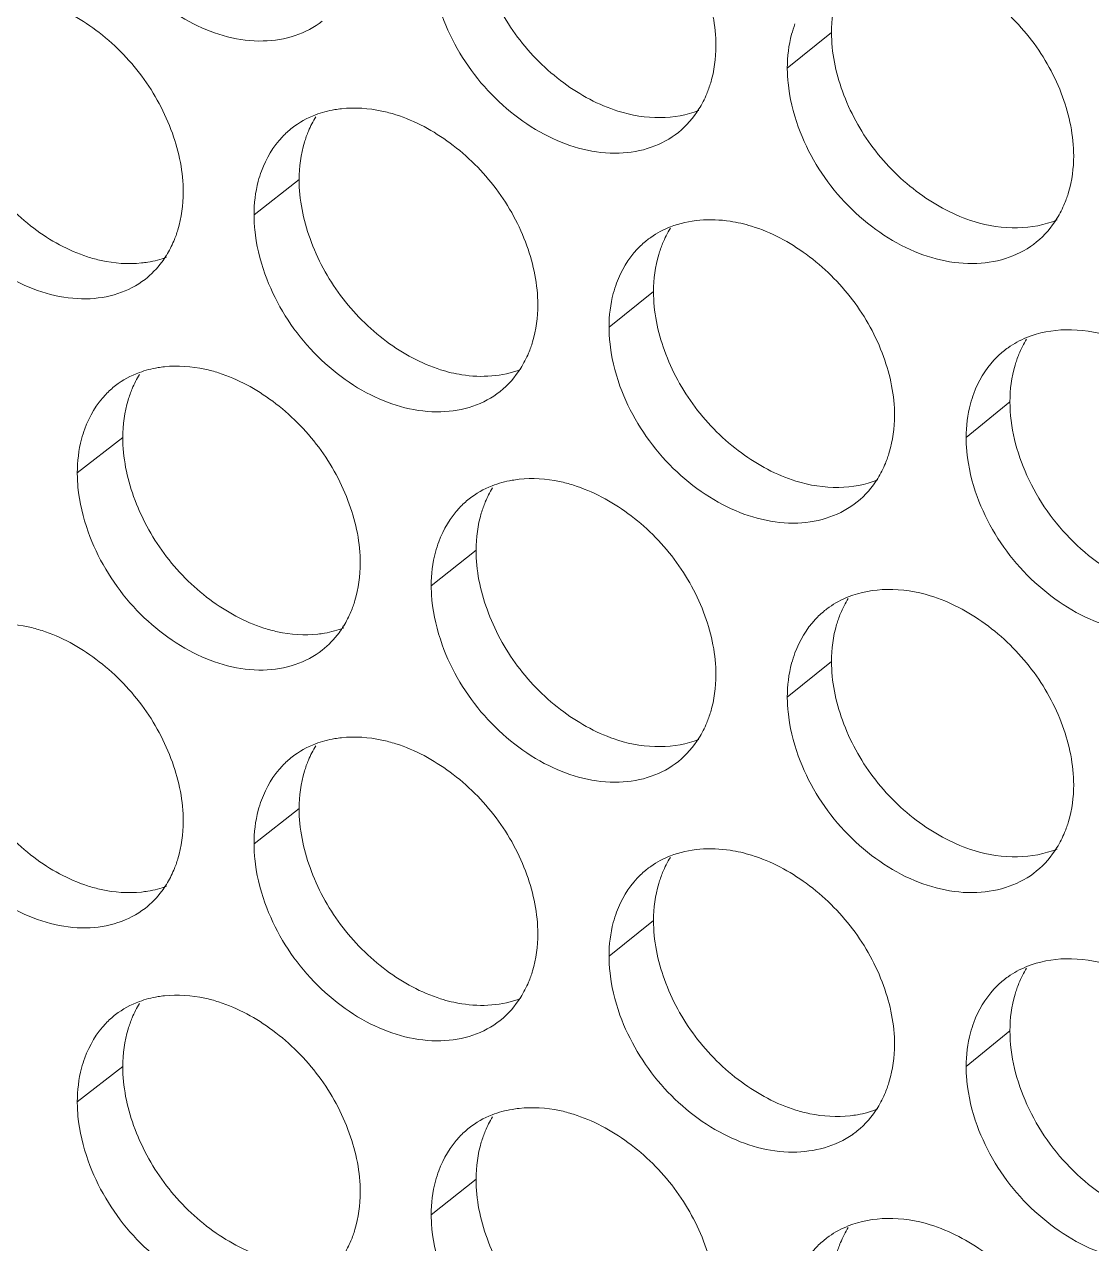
# Model space of a CAD drawing. Header units: millimetres. Extents: x 1177 to 4147, y 93 to 2194.
# Drawn here: x 2674.07 to 2687.43, y 845.47 to 860.73 of the extents above; entities that cross this region are included whole.
import ezdxf

# ---------------------------------------------------------------- set-up
doc = ezdxf.new("R2010")
doc.units = ezdxf.units.MM
doc.header["$LTSCALE"] = 0.1
doc.layers.get('0').update_dxf_attribs({"lineweight": 13})
doc.layers.add('标注', color=251, linetype='Continuous', lineweight=9)

# ---------------------------------------------------------------- blocks, each defined once
blk = doc.blocks.new('02')
at = {"layer": '标注'}
for p, q in [((4603.666, 820.741), (4602.876, 820.103)), ((4594.147, 818.108), (4593.34, 817.476)), ((4600.483, 816.106), (4599.688, 815.47)), ((4606.857, 814.134), (4606.074, 813.494)), ((4590.993, 813.495), (4590.18, 812.865)), ((4590.993, 813.495), (4590.18, 812.865)), ((4597.311, 811.478), (4596.509, 810.844)), ((4597.311, 811.478), (4596.509, 810.844)), ((4603.666, 809.491), (4602.876, 808.853)), ((4603.666, 809.491), (4602.876, 808.853)), ((4594.147, 806.858), (4593.34, 806.226)), ((4600.483, 804.856), (4599.688, 804.22)), ((4606.857, 802.884), (4606.074, 802.244)), ((4590.993, 802.245), (4590.18, 801.615)), ((4597.311, 800.228), (4596.509, 799.594))]:
    blk.add_line(p, q, dxfattribs=at)
for centre, radius, start, end in [((4596.041, 818.253), 1.872, 148.5566, 157.3156), ((4606.084, 818.401), 1.893, 328.5006, 337.6837), ((4601.328, 815.81), 1.548, 125.2788, 128.7064), ((4590.188, 817.733), 1.864, 328.2673, 337.1333), ((4607.73, 813.821), 1.568, 125.3028, 129.2952), ((4608.769, 814.267), 1.893, 148.546, 157.7608), ((4592.88, 813.645), 1.864, 148.3086, 157.2163), ((4592.88, 813.645), 1.864, 148.3086, 157.2163), ((4602.887, 813.752), 1.886, 328.3391, 337.568), ((4599.211, 811.62), 1.879, 148.8077, 157.4184), ((4599.211, 811.62), 1.879, 148.8077, 157.4184), ((4593.347, 811.103), 1.872, 328.517, 337.2337), ((4593.347, 811.103), 1.872, 328.517, 337.2337), ((4604.524, 809.187), 1.558, 125.2904, 128.9998), ((4604.524, 809.187), 1.558, 125.2904, 128.9998), ((4596.041, 807.003), 1.872, 148.5566, 157.3156), ((4606.084, 807.151), 1.893, 328.5006, 337.6837), ((4606.084, 807.151), 1.893, 328.5006, 337.6837), ((4590.188, 806.483), 1.864, 328.2673, 337.1333), ((4601.328, 804.56), 1.548, 125.2788, 128.7064), ((4608.769, 803.017), 1.893, 148.546, 157.7608), ((4607.73, 802.571), 1.568, 125.3028, 129.2952), ((4592.88, 802.395), 1.864, 148.3086, 157.2163), ((4602.887, 802.502), 1.886, 328.3391, 337.568), ((4599.211, 800.37), 1.879, 148.8077, 157.4184), ((4603.144, 802.304), 1.559, 305.2916, 309.0538), ((4604.524, 797.937), 1.558, 125.2904, 128.9998), ((4593.347, 799.853), 1.872, 328.517, 337.2337)]:
    blk.add_arc(centre, radius, start, end, dxfattribs=at)
for points, knots in [([(4601.6, 820.499), (4601.6, 820.857), (4601.445, 821.601), (4600.896, 822.606), (4600.077, 823.416), (4599.4, 823.783), (4599.051, 823.892)], [0, 0, 0, 0, 0.239123, 0.496252, 0.755655, 1, 1, 1, 1]), ([(4590.375, 823.059), (4590.539, 822.597), (4590.926, 821.942), (4591.638, 821.268), (4592.403, 820.764), (4593.271, 820.522), (4594.075, 820.651), (4594.417, 820.829), (4594.561, 820.942)], [0, 0, 0, 0, 0.275578, 0.414386, 0.548399, 0.788745, 0.897079, 1, 1, 1, 1]), ([(4597.311, 822.728), (4597.311, 822.371), (4597.464, 821.627), (4598.01, 820.621), (4598.825, 819.808), (4599.5, 819.441), (4599.848, 819.332)], [0, 0, 0, 0, 0.239424, 0.496717, 0.755963, 1, 1, 1, 1]), ([(4607.997, 818.532), (4607.997, 818.89), (4607.841, 819.633), (4607.288, 820.636), (4606.463, 821.443), (4605.784, 821.806), (4605.433, 821.914)], [0, 0, 0, 0, 0.238849, 0.495686, 0.755117, 1, 1, 1, 1]), ([(4603.828, 821.595), (4603.801, 821.531), (4603.704, 821.256), (4603.666, 820.962), (4603.666, 820.741)], [0, 0, 0, 0, 0.240852, 1, 1, 1, 1]), ([(4592.075, 817.881), (4592.075, 818.239), (4591.921, 818.983), (4591.378, 819.991), (4590.566, 820.807), (4589.896, 821.18), (4589.549, 821.292)], [0, 0, 0, 0, 0.239541, 0.497113, 0.75647, 1, 1, 1, 1]), ([(4596.705, 821.039), (4596.871, 820.576), (4597.263, 819.921), (4597.982, 819.249), (4598.756, 818.748), (4599.633, 818.514), (4600.442, 818.652), (4600.784, 818.836), (4600.928, 818.952)], [0, 0, 0, 0, 0.27488, 0.413493, 0.547431, 0.788041, 0.896698, 1, 1, 1, 1]), ([(4603.013, 820.891), (4602.99, 820.83), (4602.909, 820.576), (4602.876, 820.306), (4602.876, 820.103)], [0, 0, 0, 0, 0.241473, 1, 1, 1, 1]), ([(4603.666, 820.741), (4603.666, 820.384), (4603.82, 819.64), (4604.369, 818.636), (4605.19, 817.827), (4605.868, 817.464), (4606.218, 817.357)], [0, 0, 0, 0, 0.23915, 0.496151, 0.755426, 1, 1, 1, 1]), ([(4601.435, 819.64), (4601.462, 819.705), (4601.56, 819.981), (4601.6, 820.277), (4601.6, 820.499)], [0, 0, 0, 0, 0.240755, 1, 1, 1, 1]), ([(4587.849, 820.14), (4587.849, 819.782), (4588.001, 819.037), (4588.541, 818.028), (4589.349, 817.21), (4590.018, 816.837), (4590.364, 816.726)], [0, 0, 0, 0, 0.239843, 0.497577, 0.756777, 1, 1, 1, 1]), ([(4602.876, 820.103), (4602.876, 820.017), (4602.895, 819.659), (4602.981, 819.305), (4603.073, 819.049)], [0, 0, 0, 0, 0.240509, 1, 1, 1, 1]), ([(4594.905, 819.375), (4594.864, 819.371), (4594.706, 819.349), (4594.55, 819.308), (4594.439, 819.266)], [0, 0, 0, 0, 0.255282, 1, 1, 1, 1]), ([(4595.875, 819.268), (4595.793, 819.294), (4595.477, 819.378), (4595.144, 819.401), (4594.905, 819.375)], [0, 0, 0, 0, 0.26212, 1, 1, 1, 1]), ([(4598.415, 815.869), (4598.415, 816.227), (4598.261, 816.971), (4597.714, 817.977), (4596.897, 818.789), (4596.223, 819.158), (4595.875, 819.268)], [0, 0, 0, 0, 0.239261, 0.496538, 0.755925, 1, 1, 1, 1]), ([(4599.848, 819.332), (4600.092, 819.255), (4600.583, 819.174), (4601.078, 819.259), (4601.296, 819.344)], [0, 0, 0, 0, 0.521681, 1, 1, 1, 1]), ([(4594.02, 819.031), (4593.959, 818.983), (4593.724, 818.768), (4593.557, 818.486), (4593.475, 818.261)], [0, 0, 0, 0, 0.245125, 1, 1, 1, 1]), ([(4603.073, 819.049), (4603.241, 818.585), (4603.638, 817.929), (4604.364, 817.259), (4605.147, 816.763), (4606.032, 816.537), (4606.846, 816.685), (4607.19, 816.873), (4607.334, 816.992)], [0, 0, 0, 0, 0.274191, 0.412612, 0.546477, 0.787348, 0.896324, 1, 1, 1, 1]), ([(4594.314, 818.975), (4594.286, 818.91), (4594.187, 818.631), (4594.147, 818.333), (4594.147, 818.108)], [0, 0, 0, 0, 0.240343, 1, 1, 1, 1]), ([(4587.224, 818.455), (4587.388, 817.993), (4587.772, 817.339), (4588.48, 816.663), (4589.24, 816.158), (4590.104, 815.912), (4590.906, 816.036), (4591.247, 816.211), (4591.391, 816.323)], [0, 0, 0, 0, 0.27593, 0.414836, 0.548888, 0.789102, 0.897272, 1, 1, 1, 1]), ([(4607.835, 817.682), (4607.862, 817.747), (4607.958, 818.02), (4607.997, 818.313), (4607.997, 818.532)], [0, 0, 0, 0, 0.241091, 1, 1, 1, 1]), ([(4593.475, 818.261), (4593.452, 818.201), (4593.372, 817.947), (4593.34, 817.678), (4593.34, 817.476)], [0, 0, 0, 0, 0.241152, 1, 1, 1, 1]), ([(4594.147, 818.108), (4594.147, 817.75), (4594.3, 817.006), (4594.844, 815.999), (4595.657, 815.185), (4596.33, 814.816), (4596.677, 814.706)], [0, 0, 0, 0, 0.239562, 0.497002, 0.756233, 1, 1, 1, 1]), ([(4591.906, 817.009), (4591.934, 817.075), (4592.034, 817.355), (4592.075, 817.655), (4592.075, 817.881)], [0, 0, 0, 0, 0.240243, 1, 1, 1, 1]), ([(4593.34, 817.476), (4593.34, 817.39), (4593.358, 817.031), (4593.443, 816.677), (4593.535, 816.42)], [0, 0, 0, 0, 0.240369, 1, 1, 1, 1]), ([(4602.238, 817.274), (4602.112, 817.313), (4601.637, 817.425), (4601.12, 817.391), (4600.786, 817.262)], [0, 0, 0, 0, 0.268741, 1, 1, 1, 1]), ([(4606.218, 817.357), (4606.468, 817.28), (4606.972, 817.201), (4607.478, 817.295), (4607.7, 817.385)], [0, 0, 0, 0, 0.521668, 1, 1, 1, 1]), ([(4604.794, 813.887), (4604.794, 814.245), (4604.638, 814.988), (4604.087, 815.992), (4603.265, 816.801), (4602.587, 817.166), (4602.238, 817.274)], [0, 0, 0, 0, 0.238985, 0.495968, 0.755385, 1, 1, 1, 1]), ([(4600.36, 817.018), (4600.3, 816.97), (4600.07, 816.757), (4599.906, 816.478), (4599.824, 816.257)], [0, 0, 0, 0, 0.245411, 1, 1, 1, 1]), ([(4600.647, 816.965), (4600.62, 816.9), (4600.523, 816.624), (4600.483, 816.328), (4600.483, 816.106)], [0, 0, 0, 0, 0.240684, 1, 1, 1, 1]), ([(4590.364, 816.726), (4590.444, 816.7), (4590.757, 816.615), (4591.088, 816.591), (4591.326, 816.616)], [0, 0, 0, 0, 0.262169, 1, 1, 1, 1]), ([(4591.326, 816.616), (4591.365, 816.62), (4591.518, 816.64), (4591.669, 816.679), (4591.777, 816.719)], [0, 0, 0, 0, 0.255066, 1, 1, 1, 1]), ([(4591.391, 816.323), (4591.504, 816.411), (4591.64, 816.552), (4591.748, 816.711), (4591.774, 816.753)], [0, 0, 0, 0, 0.746016, 1, 1, 1, 1]), ([(4593.535, 816.42), (4593.701, 815.958), (4594.09, 815.303), (4594.805, 814.629), (4595.574, 814.128), (4596.447, 813.889), (4597.254, 814.023), (4597.596, 814.203), (4597.74, 814.318)], [0, 0, 0, 0, 0.275228, 0.413938, 0.547913, 0.788391, 0.896887, 1, 1, 1, 1]), ([(4599.824, 816.257), (4599.801, 816.196), (4599.721, 815.942), (4599.688, 815.673), (4599.688, 815.47)], [0, 0, 0, 0, 0.241366, 1, 1, 1, 1]), ([(4600.483, 816.106), (4600.483, 815.748), (4600.637, 815.005), (4601.185, 814), (4602.003, 813.189), (4602.68, 812.824), (4603.028, 812.715)], [0, 0, 0, 0, 0.239286, 0.496433, 0.755694, 1, 1, 1, 1]), ([(4598.249, 815.005), (4598.277, 815.071), (4598.376, 815.348), (4598.415, 815.646), (4598.415, 815.869)], [0, 0, 0, 0, 0.240585, 1, 1, 1, 1]), ([(4599.688, 815.47), (4599.688, 815.384), (4599.706, 815.025), (4599.792, 814.672), (4599.884, 814.415)], [0, 0, 0, 0, 0.240462, 1, 1, 1, 1]), ([(4608.638, 815.31), (4608.387, 815.386), (4607.882, 815.465), (4607.376, 815.372), (4607.153, 815.281)], [0, 0, 0, 0, 0.521913, 1, 1, 1, 1]), ([(4606.737, 815.035), (4606.678, 814.987), (4606.453, 814.775), (4606.292, 814.5), (4606.211, 814.282)], [0, 0, 0, 0, 0.245684, 1, 1, 1, 1]), ([(4607.018, 814.983), (4606.991, 814.919), (4606.896, 814.646), (4606.857, 814.353), (4606.857, 814.134)], [0, 0, 0, 0, 0.24102, 1, 1, 1, 1]), ([(4591.74, 814.76), (4591.701, 814.756), (4591.549, 814.736), (4591.398, 814.697), (4591.291, 814.658)], [0, 0, 0, 0, 0.255136, 1, 1, 1, 1]), ([(4591.74, 814.76), (4591.701, 814.756), (4591.549, 814.736), (4591.398, 814.697), (4591.291, 814.658)], [0, 0, 0, 0, 0.255136, 1, 1, 1, 1]), ([(4592.707, 814.651), (4592.626, 814.677), (4592.311, 814.762), (4591.979, 814.786), (4591.74, 814.76)], [0, 0, 0, 0, 0.262243, 1, 1, 1, 1]), ([(4592.707, 814.651), (4592.626, 814.677), (4592.311, 814.762), (4591.979, 814.786), (4591.74, 814.76)], [0, 0, 0, 0, 0.262243, 1, 1, 1, 1]), ([(4596.677, 814.706), (4596.801, 814.667), (4597.269, 814.554), (4597.779, 814.584), (4598.108, 814.709)], [0, 0, 0, 0, 0.268595, 1, 1, 1, 1]), ([(4595.24, 811.246), (4595.24, 811.604), (4595.086, 812.348), (4594.541, 813.355), (4593.727, 814.17), (4593.054, 814.54), (4592.707, 814.651)], [0, 0, 0, 0, 0.239401, 0.496825, 0.756197, 1, 1, 1, 1]), ([(4595.24, 811.246), (4595.24, 811.604), (4595.086, 812.348), (4594.541, 813.355), (4593.727, 814.17), (4593.054, 814.54), (4592.707, 814.651)], [0, 0, 0, 0, 0.239401, 0.496825, 0.756197, 1, 1, 1, 1]), ([(4590.864, 814.423), (4590.802, 814.375), (4590.565, 814.16), (4590.397, 813.875), (4590.314, 813.65)], [0, 0, 0, 0, 0.244977, 1, 1, 1, 1]), ([(4590.864, 814.423), (4590.802, 814.375), (4590.565, 814.16), (4590.397, 813.875), (4590.314, 813.65)], [0, 0, 0, 0, 0.244977, 1, 1, 1, 1]), ([(4591.161, 814.367), (4591.134, 814.301), (4591.033, 814.021), (4590.993, 813.721), (4590.993, 813.495)], [0, 0, 0, 0, 0.240171, 1, 1, 1, 1]), ([(4591.161, 814.367), (4591.134, 814.301), (4591.033, 814.021), (4590.993, 813.721), (4590.993, 813.495)], [0, 0, 0, 0, 0.240171, 1, 1, 1, 1]), ([(4599.884, 814.415), (4600.052, 813.952), (4600.446, 813.296), (4601.169, 812.625), (4601.947, 812.127), (4602.828, 811.897), (4603.639, 812.04), (4603.982, 812.226), (4604.127, 812.343)], [0, 0, 0, 0, 0.274535, 0.413051, 0.546952, 0.787693, 0.89651, 1, 1, 1, 1]), ([(4606.211, 814.282), (4606.188, 814.222), (4606.107, 813.967), (4606.074, 813.697), (4606.074, 813.494)], [0, 0, 0, 0, 0.24158, 1, 1, 1, 1]), ([(4606.857, 814.134), (4606.857, 813.683), (4607.098, 812.747), (4607.789, 811.766), (4608.535, 811.16), (4609.314, 810.731), (4609.984, 810.611), (4610.396, 810.659)], [0, 0, 0, 0, 0.247494, 0.513042, 0.645309, 0.772218, 1, 1, 1, 1]), ([(4604.631, 813.032), (4604.657, 813.097), (4604.754, 813.372), (4604.794, 813.666), (4604.794, 813.887)], [0, 0, 0, 0, 0.240924, 1, 1, 1, 1]), ([(4590.314, 813.65), (4590.292, 813.589), (4590.212, 813.335), (4590.18, 813.067), (4590.18, 812.865)], [0, 0, 0, 0, 0.241046, 1, 1, 1, 1]), ([(4590.314, 813.65), (4590.292, 813.589), (4590.212, 813.335), (4590.18, 813.067), (4590.18, 812.865)], [0, 0, 0, 0, 0.241046, 1, 1, 1, 1]), ([(4590.993, 813.495), (4590.993, 813.137), (4591.146, 812.393), (4591.688, 811.385), (4592.498, 810.569), (4593.169, 810.198), (4593.516, 810.087)], [0, 0, 0, 0, 0.239702, 0.497289, 0.756504, 1, 1, 1, 1]), ([(4590.993, 813.495), (4590.993, 813.137), (4591.146, 812.393), (4591.688, 811.385), (4592.498, 810.569), (4593.169, 810.198), (4593.516, 810.087)], [0, 0, 0, 0, 0.239702, 0.497289, 0.756504, 1, 1, 1, 1]), ([(4606.074, 813.494), (4606.074, 813.408), (4606.092, 813.049), (4606.178, 812.696), (4606.271, 812.44)], [0, 0, 0, 0, 0.240557, 1, 1, 1, 1]), ([(4590.18, 812.865), (4590.18, 812.779), (4590.198, 812.42), (4590.283, 812.066), (4590.375, 811.809)], [0, 0, 0, 0, 0.240323, 1, 1, 1, 1]), ([(4590.18, 812.865), (4590.18, 812.779), (4590.198, 812.42), (4590.283, 812.066), (4590.375, 811.809)], [0, 0, 0, 0, 0.240323, 1, 1, 1, 1]), ([(4598.079, 812.747), (4598.037, 812.742), (4597.873, 812.719), (4597.711, 812.676), (4597.596, 812.631)], [0, 0, 0, 0, 0.255428, 1, 1, 1, 1]), ([(4598.079, 812.747), (4598.037, 812.742), (4597.873, 812.719), (4597.711, 812.676), (4597.596, 812.631)], [0, 0, 0, 0, 0.255428, 1, 1, 1, 1]), ([(4599.051, 812.642), (4598.97, 812.668), (4598.653, 812.751), (4598.319, 812.773), (4598.079, 812.747)], [0, 0, 0, 0, 0.261997, 1, 1, 1, 1]), ([(4599.051, 812.642), (4598.97, 812.668), (4598.653, 812.751), (4598.319, 812.773), (4598.079, 812.747)], [0, 0, 0, 0, 0.261997, 1, 1, 1, 1]), ([(4603.028, 812.715), (4603.275, 812.639), (4603.773, 812.559), (4604.273, 812.648), (4604.493, 812.736)], [0, 0, 0, 0, 0.521675, 1, 1, 1, 1]), ([(4601.6, 809.249), (4601.6, 809.607), (4601.445, 810.351), (4600.896, 811.356), (4600.077, 812.166), (4599.4, 812.533), (4599.051, 812.642)], [0, 0, 0, 0, 0.239123, 0.496252, 0.755655, 1, 1, 1, 1]), ([(4601.6, 809.249), (4601.6, 809.607), (4601.445, 810.351), (4600.896, 811.356), (4600.077, 812.166), (4599.4, 812.533), (4599.051, 812.642)], [0, 0, 0, 0, 0.239123, 0.496252, 0.755655, 1, 1, 1, 1]), ([(4597.185, 812.396), (4597.125, 812.348), (4596.893, 812.134), (4596.727, 811.853), (4596.644, 811.63)], [0, 0, 0, 0, 0.245269, 1, 1, 1, 1]), ([(4597.185, 812.396), (4597.125, 812.348), (4596.893, 812.134), (4596.727, 811.853), (4596.644, 811.63)], [0, 0, 0, 0, 0.245269, 1, 1, 1, 1]), ([(4597.476, 812.341), (4597.449, 812.276), (4597.35, 811.999), (4597.311, 811.702), (4597.311, 811.478)], [0, 0, 0, 0, 0.240514, 1, 1, 1, 1]), ([(4597.476, 812.341), (4597.449, 812.276), (4597.35, 811.999), (4597.311, 811.702), (4597.311, 811.478)], [0, 0, 0, 0, 0.240514, 1, 1, 1, 1]), ([(4606.271, 812.44), (4606.44, 811.975), (4606.839, 811.319), (4607.569, 810.651), (4608.356, 810.156), (4609.246, 809.934), (4610.062, 810.087), (4610.406, 810.279), (4610.551, 810.398)], [0, 0, 0, 0, 0.27385, 0.412176, 0.546005, 0.787007, 0.896139, 1, 1, 1, 1]), ([(4590.375, 811.809), (4590.539, 811.347), (4590.926, 810.692), (4591.638, 810.018), (4592.403, 809.514), (4593.271, 809.272), (4594.075, 809.401), (4594.417, 809.579), (4594.561, 809.692)], [0, 0, 0, 0, 0.275578, 0.414386, 0.548399, 0.788745, 0.897079, 1, 1, 1, 1]), ([(4590.375, 811.809), (4590.539, 811.347), (4590.926, 810.692), (4591.638, 810.018), (4592.403, 809.514), (4593.271, 809.272), (4594.075, 809.401), (4594.417, 809.579), (4594.561, 809.692)], [0, 0, 0, 0, 0.275578, 0.414386, 0.548399, 0.788745, 0.897079, 1, 1, 1, 1]), ([(4596.644, 811.63), (4596.622, 811.57), (4596.542, 811.316), (4596.509, 811.047), (4596.509, 810.844)], [0, 0, 0, 0, 0.241259, 1, 1, 1, 1]), ([(4596.644, 811.63), (4596.622, 811.57), (4596.542, 811.316), (4596.509, 811.047), (4596.509, 810.844)], [0, 0, 0, 0, 0.241259, 1, 1, 1, 1]), ([(4597.311, 811.478), (4597.311, 811.121), (4597.464, 810.377), (4598.01, 809.371), (4598.825, 808.558), (4599.5, 808.191), (4599.848, 808.082)], [0, 0, 0, 0, 0.239424, 0.496717, 0.755963, 1, 1, 1, 1]), ([(4597.311, 811.478), (4597.311, 811.121), (4597.464, 810.377), (4598.01, 809.371), (4598.825, 808.558), (4599.5, 808.191), (4599.848, 808.082)], [0, 0, 0, 0, 0.239424, 0.496717, 0.755963, 1, 1, 1, 1]), ([(4595.073, 810.378), (4595.1, 810.444), (4595.2, 810.723), (4595.24, 811.022), (4595.24, 811.246)], [0, 0, 0, 0, 0.240415, 1, 1, 1, 1]), ([(4595.073, 810.378), (4595.1, 810.444), (4595.2, 810.723), (4595.24, 811.022), (4595.24, 811.246)], [0, 0, 0, 0, 0.240415, 1, 1, 1, 1]), ([(4596.509, 810.844), (4596.509, 810.758), (4596.528, 810.399), (4596.613, 810.045), (4596.705, 809.789)], [0, 0, 0, 0, 0.240415, 1, 1, 1, 1]), ([(4596.509, 810.844), (4596.509, 810.758), (4596.528, 810.399), (4596.613, 810.045), (4596.705, 809.789)], [0, 0, 0, 0, 0.240415, 1, 1, 1, 1]), ([(4605.433, 810.664), (4605.186, 810.74), (4604.687, 810.819), (4604.186, 810.731), (4603.965, 810.643)], [0, 0, 0, 0, 0.521918, 1, 1, 1, 1]), ([(4605.433, 810.664), (4605.186, 810.74), (4604.687, 810.819), (4604.186, 810.731), (4603.965, 810.643)], [0, 0, 0, 0, 0.521918, 1, 1, 1, 1]), ([(4607.997, 807.282), (4607.997, 807.64), (4607.841, 808.383), (4607.288, 809.386), (4606.463, 810.193), (4605.784, 810.556), (4605.433, 810.664)], [0, 0, 0, 0, 0.238849, 0.495686, 0.755117, 1, 1, 1, 1]), ([(4607.997, 807.282), (4607.997, 807.64), (4607.841, 808.383), (4607.288, 809.386), (4606.463, 810.193), (4605.784, 810.556), (4605.433, 810.664)], [0, 0, 0, 0, 0.238849, 0.495686, 0.755117, 1, 1, 1, 1]), ([(4603.544, 810.398), (4603.484, 810.35), (4603.257, 810.137), (4603.094, 809.86), (4603.013, 809.641)], [0, 0, 0, 0, 0.245549, 1, 1, 1, 1]), ([(4603.544, 810.398), (4603.484, 810.35), (4603.257, 810.137), (4603.094, 809.86), (4603.013, 809.641)], [0, 0, 0, 0, 0.245549, 1, 1, 1, 1]), ([(4603.828, 810.345), (4603.801, 810.281), (4603.704, 810.006), (4603.666, 809.712), (4603.666, 809.491)], [0, 0, 0, 0, 0.240852, 1, 1, 1, 1]), ([(4603.828, 810.345), (4603.801, 810.281), (4603.704, 810.006), (4603.666, 809.712), (4603.666, 809.491)], [0, 0, 0, 0, 0.240852, 1, 1, 1, 1]), ([(4589.549, 810.042), (4589.468, 810.068), (4589.155, 810.153), (4588.824, 810.178), (4588.585, 810.153)], [0, 0, 0, 0, 0.262368, 1, 1, 1, 1]), ([(4593.516, 810.087), (4593.597, 810.061), (4593.911, 809.977), (4594.242, 809.954), (4594.481, 809.979)], [0, 0, 0, 0, 0.262046, 1, 1, 1, 1]), ([(4593.516, 810.087), (4593.597, 810.061), (4593.911, 809.977), (4594.242, 809.954), (4594.481, 809.979)], [0, 0, 0, 0, 0.262046, 1, 1, 1, 1]), ([(4594.481, 809.979), (4594.521, 809.983), (4594.68, 810.005), (4594.837, 810.047), (4594.948, 810.089)], [0, 0, 0, 0, 0.25521, 1, 1, 1, 1]), ([(4594.481, 809.979), (4594.521, 809.983), (4594.68, 810.005), (4594.837, 810.047), (4594.948, 810.089)], [0, 0, 0, 0, 0.25521, 1, 1, 1, 1]), ([(4594.561, 809.692), (4594.674, 809.781), (4594.81, 809.923), (4594.917, 810.083), (4594.943, 810.125)], [0, 0, 0, 0, 0.746051, 1, 1, 1, 1]), ([(4594.561, 809.692), (4594.674, 809.781), (4594.81, 809.923), (4594.917, 810.083), (4594.943, 810.125)], [0, 0, 0, 0, 0.746051, 1, 1, 1, 1]), ([(4592.075, 806.631), (4592.075, 806.989), (4591.921, 807.733), (4591.378, 808.741), (4590.566, 809.557), (4589.896, 809.93), (4589.549, 810.042)], [0, 0, 0, 0, 0.239541, 0.497113, 0.75647, 1, 1, 1, 1]), ([(4596.705, 809.789), (4596.871, 809.326), (4597.263, 808.671), (4597.982, 807.999), (4598.756, 807.498), (4599.633, 807.264), (4600.442, 807.402), (4600.784, 807.586), (4600.928, 807.702)], [0, 0, 0, 0, 0.27488, 0.413493, 0.547431, 0.788041, 0.896698, 1, 1, 1, 1]), ([(4596.705, 809.789), (4596.871, 809.326), (4597.263, 808.671), (4597.982, 807.999), (4598.756, 807.498), (4599.633, 807.264), (4600.442, 807.402), (4600.784, 807.586), (4600.928, 807.702)], [0, 0, 0, 0, 0.27488, 0.413493, 0.547431, 0.788041, 0.896698, 1, 1, 1, 1]), ([(4603.013, 809.641), (4602.99, 809.58), (4602.909, 809.326), (4602.876, 809.056), (4602.876, 808.853)], [0, 0, 0, 0, 0.241473, 1, 1, 1, 1]), ([(4603.013, 809.641), (4602.99, 809.58), (4602.909, 809.326), (4602.876, 809.056), (4602.876, 808.853)], [0, 0, 0, 0, 0.241473, 1, 1, 1, 1]), ([(4603.666, 809.491), (4603.666, 809.134), (4603.82, 808.39), (4604.369, 807.386), (4605.19, 806.577), (4605.868, 806.214), (4606.218, 806.107)], [0, 0, 0, 0, 0.23915, 0.496151, 0.755426, 1, 1, 1, 1]), ([(4603.666, 809.491), (4603.666, 809.134), (4603.82, 808.39), (4604.369, 807.386), (4605.19, 806.577), (4605.868, 806.214), (4606.218, 806.107)], [0, 0, 0, 0, 0.23915, 0.496151, 0.755426, 1, 1, 1, 1]), ([(4601.435, 808.39), (4601.462, 808.455), (4601.56, 808.731), (4601.6, 809.027), (4601.6, 809.249)], [0, 0, 0, 0, 0.240755, 1, 1, 1, 1]), ([(4601.435, 808.39), (4601.462, 808.455), (4601.56, 808.731), (4601.6, 809.027), (4601.6, 809.249)], [0, 0, 0, 0, 0.240755, 1, 1, 1, 1]), ([(4587.849, 808.89), (4587.849, 808.532), (4588.001, 807.787), (4588.541, 806.778), (4589.349, 805.96), (4590.018, 805.587), (4590.364, 805.476)], [0, 0, 0, 0, 0.239843, 0.497577, 0.756777, 1, 1, 1, 1]), ([(4602.876, 808.853), (4602.876, 808.767), (4602.895, 808.409), (4602.981, 808.055), (4603.073, 807.799)], [0, 0, 0, 0, 0.240509, 1, 1, 1, 1]), ([(4602.876, 808.853), (4602.876, 808.767), (4602.895, 808.409), (4602.981, 808.055), (4603.073, 807.799)], [0, 0, 0, 0, 0.240509, 1, 1, 1, 1]), ([(4594.905, 808.125), (4594.864, 808.121), (4594.706, 808.099), (4594.55, 808.058), (4594.439, 808.016)], [0, 0, 0, 0, 0.255282, 1, 1, 1, 1]), ([(4595.875, 808.018), (4595.793, 808.044), (4595.477, 808.128), (4595.144, 808.151), (4594.905, 808.125)], [0, 0, 0, 0, 0.26212, 1, 1, 1, 1]), ([(4598.415, 804.619), (4598.415, 804.977), (4598.261, 805.721), (4597.714, 806.727), (4596.897, 807.539), (4596.223, 807.908), (4595.875, 808.018)], [0, 0, 0, 0, 0.239261, 0.496538, 0.755925, 1, 1, 1, 1]), ([(4599.848, 808.082), (4600.092, 808.005), (4600.583, 807.924), (4601.078, 808.009), (4601.296, 808.094)], [0, 0, 0, 0, 0.521681, 1, 1, 1, 1]), ([(4599.848, 808.082), (4600.092, 808.005), (4600.583, 807.924), (4601.078, 808.009), (4601.296, 808.094)], [0, 0, 0, 0, 0.521681, 1, 1, 1, 1]), ([(4594.02, 807.781), (4593.959, 807.733), (4593.724, 807.518), (4593.557, 807.236), (4593.475, 807.011)], [0, 0, 0, 0, 0.245125, 1, 1, 1, 1]), ([(4594.314, 807.725), (4594.286, 807.66), (4594.187, 807.381), (4594.147, 807.083), (4594.147, 806.858)], [0, 0, 0, 0, 0.240343, 1, 1, 1, 1]), ([(4603.073, 807.799), (4603.241, 807.335), (4603.638, 806.679), (4604.364, 806.009), (4605.147, 805.513), (4606.032, 805.287), (4606.846, 805.435), (4607.19, 805.623), (4607.334, 805.742)], [0, 0, 0, 0, 0.274191, 0.412612, 0.546477, 0.787348, 0.896324, 1, 1, 1, 1]), ([(4603.073, 807.799), (4603.241, 807.335), (4603.638, 806.679), (4604.364, 806.009), (4605.147, 805.513), (4606.032, 805.287), (4606.846, 805.435), (4607.19, 805.623), (4607.334, 805.742)], [0, 0, 0, 0, 0.274191, 0.412612, 0.546477, 0.787348, 0.896324, 1, 1, 1, 1]), ([(4607.835, 806.432), (4607.862, 806.497), (4607.958, 806.77), (4607.997, 807.063), (4607.997, 807.282)], [0, 0, 0, 0, 0.241091, 1, 1, 1, 1]), ([(4607.835, 806.432), (4607.862, 806.497), (4607.958, 806.77), (4607.997, 807.063), (4607.997, 807.282)], [0, 0, 0, 0, 0.241091, 1, 1, 1, 1]), ([(4587.224, 807.205), (4587.388, 806.743), (4587.772, 806.089), (4588.48, 805.413), (4589.24, 804.908), (4590.104, 804.662), (4590.906, 804.786), (4591.247, 804.961), (4591.391, 805.073)], [0, 0, 0, 0, 0.27593, 0.414836, 0.548888, 0.789102, 0.897272, 1, 1, 1, 1]), ([(4593.475, 807.011), (4593.452, 806.951), (4593.372, 806.697), (4593.34, 806.428), (4593.34, 806.226)], [0, 0, 0, 0, 0.241152, 1, 1, 1, 1]), ([(4594.147, 806.858), (4594.147, 806.5), (4594.3, 805.756), (4594.844, 804.749), (4595.657, 803.935), (4596.33, 803.566), (4596.677, 803.456)], [0, 0, 0, 0, 0.239562, 0.497002, 0.756233, 1, 1, 1, 1]), ([(4591.906, 805.759), (4591.934, 805.825), (4592.034, 806.105), (4592.075, 806.405), (4592.075, 806.631)], [0, 0, 0, 0, 0.240243, 1, 1, 1, 1]), ([(4593.34, 806.226), (4593.34, 806.14), (4593.358, 805.781), (4593.443, 805.427), (4593.535, 805.17)], [0, 0, 0, 0, 0.240369, 1, 1, 1, 1]), ([(4602.238, 806.024), (4602.112, 806.063), (4601.637, 806.175), (4601.12, 806.141), (4600.786, 806.012)], [0, 0, 0, 0, 0.268741, 1, 1, 1, 1]), ([(4604.794, 802.637), (4604.794, 802.995), (4604.638, 803.738), (4604.087, 804.742), (4603.265, 805.551), (4602.587, 805.916), (4602.238, 806.024)], [0, 0, 0, 0, 0.238985, 0.495968, 0.755385, 1, 1, 1, 1]), ([(4606.218, 806.107), (4606.468, 806.03), (4606.972, 805.951), (4607.478, 806.045), (4607.7, 806.135)], [0, 0, 0, 0, 0.521668, 1, 1, 1, 1]), ([(4606.218, 806.107), (4606.468, 806.03), (4606.972, 805.951), (4607.478, 806.045), (4607.7, 806.135)], [0, 0, 0, 0, 0.521668, 1, 1, 1, 1]), ([(4600.36, 805.768), (4600.3, 805.72), (4600.07, 805.507), (4599.906, 805.228), (4599.824, 805.007)], [0, 0, 0, 0, 0.245411, 1, 1, 1, 1]), ([(4600.647, 805.715), (4600.62, 805.65), (4600.523, 805.374), (4600.483, 805.078), (4600.483, 804.856)], [0, 0, 0, 0, 0.240684, 1, 1, 1, 1]), ([(4590.364, 805.476), (4590.444, 805.45), (4590.757, 805.365), (4591.088, 805.341), (4591.326, 805.366)], [0, 0, 0, 0, 0.262169, 1, 1, 1, 1]), ([(4591.326, 805.366), (4591.365, 805.37), (4591.518, 805.39), (4591.669, 805.429), (4591.777, 805.469)], [0, 0, 0, 0, 0.255066, 1, 1, 1, 1]), ([(4591.391, 805.073), (4591.504, 805.161), (4591.64, 805.302), (4591.748, 805.461), (4591.774, 805.503)], [0, 0, 0, 0, 0.746016, 1, 1, 1, 1]), ([(4593.535, 805.17), (4593.701, 804.708), (4594.09, 804.053), (4594.805, 803.379), (4595.574, 802.878), (4596.447, 802.639), (4597.254, 802.773), (4597.596, 802.953), (4597.74, 803.068)], [0, 0, 0, 0, 0.275228, 0.413938, 0.547913, 0.788391, 0.896887, 1, 1, 1, 1]), ([(4599.824, 805.007), (4599.801, 804.946), (4599.721, 804.692), (4599.688, 804.423), (4599.688, 804.22)], [0, 0, 0, 0, 0.241366, 1, 1, 1, 1]), ([(4600.483, 804.856), (4600.483, 804.498), (4600.637, 803.755), (4601.185, 802.75), (4602.003, 801.939), (4602.68, 801.574), (4603.028, 801.465)], [0, 0, 0, 0, 0.239286, 0.496433, 0.755694, 1, 1, 1, 1]), ([(4598.249, 803.755), (4598.277, 803.821), (4598.376, 804.098), (4598.415, 804.396), (4598.415, 804.619)], [0, 0, 0, 0, 0.240585, 1, 1, 1, 1]), ([(4599.688, 804.22), (4599.688, 804.134), (4599.706, 803.775), (4599.792, 803.422), (4599.884, 803.165)], [0, 0, 0, 0, 0.240462, 1, 1, 1, 1]), ([(4608.638, 804.06), (4608.387, 804.136), (4607.882, 804.215), (4607.376, 804.122), (4607.153, 804.031)], [0, 0, 0, 0, 0.521913, 1, 1, 1, 1]), ([(4606.737, 803.785), (4606.678, 803.737), (4606.453, 803.525), (4606.292, 803.25), (4606.211, 803.032)], [0, 0, 0, 0, 0.245684, 1, 1, 1, 1]), ([(4607.018, 803.733), (4606.991, 803.669), (4606.896, 803.396), (4606.857, 803.103), (4606.857, 802.884)], [0, 0, 0, 0, 0.24102, 1, 1, 1, 1]), ([(4591.74, 803.51), (4591.701, 803.506), (4591.549, 803.486), (4591.398, 803.447), (4591.291, 803.408)], [0, 0, 0, 0, 0.255136, 1, 1, 1, 1]), ([(4592.707, 803.401), (4592.626, 803.427), (4592.311, 803.512), (4591.979, 803.536), (4591.74, 803.51)], [0, 0, 0, 0, 0.262243, 1, 1, 1, 1]), ([(4595.24, 799.996), (4595.24, 800.354), (4595.086, 801.098), (4594.541, 802.105), (4593.727, 802.92), (4593.054, 803.29), (4592.707, 803.401)], [0, 0, 0, 0, 0.239401, 0.496825, 0.756197, 1, 1, 1, 1]), ([(4596.677, 803.456), (4596.801, 803.417), (4597.269, 803.304), (4597.779, 803.334), (4598.108, 803.459)], [0, 0, 0, 0, 0.268595, 1, 1, 1, 1]), ([(4590.864, 803.173), (4590.802, 803.125), (4590.565, 802.91), (4590.397, 802.625), (4590.314, 802.4)], [0, 0, 0, 0, 0.244977, 1, 1, 1, 1]), ([(4591.161, 803.117), (4591.134, 803.051), (4591.033, 802.771), (4590.993, 802.471), (4590.993, 802.245)], [0, 0, 0, 0, 0.240171, 1, 1, 1, 1]), ([(4599.884, 803.165), (4600.048, 802.712), (4600.553, 801.868), (4601.651, 800.98), (4602.912, 800.6), (4603.742, 800.817), (4604.045, 801.031)], [0, 0, 0, 0, 0.274275, 0.545968, 0.788678, 1, 1, 1, 1]), ([(4606.211, 803.032), (4606.188, 802.972), (4606.107, 802.717), (4606.074, 802.447), (4606.074, 802.244)], [0, 0, 0, 0, 0.24158, 1, 1, 1, 1]), ([(4606.857, 802.884), (4606.857, 802.433), (4607.098, 801.497), (4607.789, 800.516), (4608.535, 799.91), (4609.314, 799.481), (4609.984, 799.361), (4610.396, 799.409)], [0, 0, 0, 0, 0.247494, 0.513042, 0.645309, 0.772218, 1, 1, 1, 1]), ([(4604.631, 801.782), (4604.657, 801.847), (4604.754, 802.122), (4604.794, 802.416), (4604.794, 802.637)], [0, 0, 0, 0, 0.240924, 1, 1, 1, 1]), ([(4590.314, 802.4), (4590.292, 802.339), (4590.212, 802.085), (4590.18, 801.817), (4590.18, 801.615)], [0, 0, 0, 0, 0.241046, 1, 1, 1, 1]), ([(4590.993, 802.245), (4590.993, 801.887), (4591.146, 801.143), (4591.688, 800.135), (4592.498, 799.319), (4593.169, 798.948), (4593.516, 798.837)], [0, 0, 0, 0, 0.239702, 0.497289, 0.756504, 1, 1, 1, 1]), ([(4606.074, 802.244), (4606.074, 802.158), (4606.092, 801.799), (4606.178, 801.446), (4606.271, 801.19)], [0, 0, 0, 0, 0.240557, 1, 1, 1, 1]), ([(4590.18, 801.615), (4590.18, 801.529), (4590.198, 801.17), (4590.283, 800.816), (4590.375, 800.559)], [0, 0, 0, 0, 0.240323, 1, 1, 1, 1]), ([(4598.079, 801.497), (4598.037, 801.492), (4597.873, 801.469), (4597.711, 801.426), (4597.596, 801.381)], [0, 0, 0, 0, 0.255428, 1, 1, 1, 1]), ([(4599.051, 801.392), (4598.97, 801.418), (4598.653, 801.501), (4598.319, 801.523), (4598.079, 801.497)], [0, 0, 0, 0, 0.261997, 1, 1, 1, 1]), ([(4601.6, 797.999), (4601.6, 798.357), (4601.445, 799.101), (4600.896, 800.106), (4600.077, 800.916), (4599.4, 801.283), (4599.051, 801.392)], [0, 0, 0, 0, 0.239123, 0.496252, 0.755655, 1, 1, 1, 1]), ([(4603.028, 801.465), (4603.11, 801.44), (4603.427, 801.358), (4603.762, 801.337), (4604.002, 801.364)], [0, 0, 0, 0, 0.261683, 1, 1, 1, 1]), ([(4604.002, 801.364), (4604.045, 801.369), (4604.212, 801.393), (4604.377, 801.439), (4604.493, 801.486)], [0, 0, 0, 0, 0.255354, 1, 1, 1, 1]), ([(4597.185, 801.146), (4597.125, 801.098), (4596.893, 800.884), (4596.727, 800.603), (4596.644, 800.38)], [0, 0, 0, 0, 0.245269, 1, 1, 1, 1]), ([(4606.271, 801.19), (4606.44, 800.725), (4606.839, 800.069), (4607.569, 799.401), (4608.356, 798.906), (4609.246, 798.684), (4610.062, 798.837), (4610.406, 799.029), (4610.551, 799.148)], [0, 0, 0, 0, 0.27385, 0.412176, 0.546005, 0.787007, 0.896139, 1, 1, 1, 1]), ([(4597.476, 801.091), (4597.449, 801.026), (4597.35, 800.749), (4597.311, 800.452), (4597.311, 800.228)], [0, 0, 0, 0, 0.240514, 1, 1, 1, 1]), ([(4590.375, 800.559), (4590.539, 800.097), (4590.926, 799.442), (4591.638, 798.768), (4592.403, 798.264), (4593.271, 798.022), (4594.075, 798.151), (4594.417, 798.329), (4594.561, 798.442)], [0, 0, 0, 0, 0.275578, 0.414386, 0.548399, 0.788745, 0.897079, 1, 1, 1, 1]), ([(4596.644, 800.38), (4596.622, 800.32), (4596.542, 800.066), (4596.509, 799.797), (4596.509, 799.594)], [0, 0, 0, 0, 0.241259, 1, 1, 1, 1]), ([(4597.311, 800.228), (4597.311, 799.871), (4597.464, 799.127), (4598.01, 798.121), (4598.825, 797.308), (4599.5, 796.941), (4599.848, 796.832)], [0, 0, 0, 0, 0.239424, 0.496717, 0.755963, 1, 1, 1, 1]), ([(4595.073, 799.128), (4595.1, 799.194), (4595.2, 799.473), (4595.24, 799.772), (4595.24, 799.996)], [0, 0, 0, 0, 0.240415, 1, 1, 1, 1]), ([(4596.509, 799.594), (4596.509, 799.508), (4596.528, 799.149), (4596.613, 798.795), (4596.705, 798.539)], [0, 0, 0, 0, 0.240415, 1, 1, 1, 1]), ([(4605.433, 799.414), (4605.186, 799.49), (4604.687, 799.569), (4604.186, 799.481), (4603.965, 799.393)], [0, 0, 0, 0, 0.521918, 1, 1, 1, 1]), ([(4607.997, 796.032), (4607.997, 796.39), (4607.841, 797.133), (4607.288, 798.136), (4606.463, 798.943), (4605.784, 799.306), (4605.433, 799.414)], [0, 0, 0, 0, 0.238849, 0.495686, 0.755117, 1, 1, 1, 1]), ([(4603.544, 799.148), (4603.484, 799.1), (4603.257, 798.887), (4603.094, 798.61), (4603.013, 798.391)], [0, 0, 0, 0, 0.245549, 1, 1, 1, 1]), ([(4603.828, 799.095), (4603.801, 799.031), (4603.704, 798.756), (4603.666, 798.462), (4603.666, 798.241)], [0, 0, 0, 0, 0.240852, 1, 1, 1, 1])]:
    blk.add_open_spline(points, degree=3, knots=knots, dxfattribs=at)
for points in [[(4601.296, 819.37), (4601.35, 819.456), (4601.396, 819.546), (4601.435, 819.64)], [(4594.439, 819.266), (4594.289, 819.209), (4594.146, 819.129), (4594.02, 819.031)], [(4600.928, 818.952), (4601.073, 819.068), (4601.198, 819.212), (4601.296, 819.37)], [(4607.334, 816.992), (4607.477, 817.109), (4607.601, 817.254), (4607.698, 817.412)], [(4600.786, 817.262), (4600.662, 817.214), (4600.542, 817.151), (4600.434, 817.074)], [(4600.786, 817.236), (4600.733, 817.15), (4600.686, 817.059), (4600.647, 816.965)], [(4607.153, 815.281), (4607.037, 815.234), (4606.926, 815.174), (4606.824, 815.101)], [(4598.109, 814.735), (4598.163, 814.821), (4598.21, 814.912), (4598.249, 815.005)], [(4597.74, 814.318), (4597.885, 814.433), (4598.011, 814.577), (4598.109, 814.735)], [(4591.291, 814.658), (4591.138, 814.602), (4590.992, 814.522), (4590.864, 814.423)], [(4591.291, 814.658), (4591.138, 814.602), (4590.992, 814.522), (4590.864, 814.423)], [(4604.127, 812.343), (4604.271, 812.46), (4604.395, 812.604), (4604.493, 812.762)], [(4597.596, 812.631), (4597.449, 812.573), (4597.309, 812.494), (4597.185, 812.396)], [(4597.596, 812.631), (4597.449, 812.573), (4597.309, 812.494), (4597.185, 812.396)], [(4603.965, 810.643), (4603.845, 810.595), (4603.729, 810.533), (4603.624, 810.459)], [(4603.965, 810.643), (4603.845, 810.595), (4603.729, 810.533), (4603.624, 810.459)], [(4603.966, 810.617), (4603.913, 810.53), (4603.866, 810.439), (4603.828, 810.345)], [(4603.966, 810.617), (4603.913, 810.53), (4603.866, 810.439), (4603.828, 810.345)], [(4601.296, 808.12), (4601.35, 808.206), (4601.396, 808.296), (4601.435, 808.39)], [(4601.296, 808.12), (4601.35, 808.206), (4601.396, 808.296), (4601.435, 808.39)], [(4594.439, 808.016), (4594.289, 807.959), (4594.146, 807.879), (4594.02, 807.781)], [(4600.928, 807.702), (4601.073, 807.818), (4601.198, 807.962), (4601.296, 808.12)], [(4600.928, 807.702), (4601.073, 807.818), (4601.198, 807.962), (4601.296, 808.12)], [(4607.334, 805.742), (4607.477, 805.859), (4607.601, 806.004), (4607.698, 806.162)], [(4607.334, 805.742), (4607.477, 805.859), (4607.601, 806.004), (4607.698, 806.162)], [(4600.786, 806.012), (4600.662, 805.964), (4600.542, 805.901), (4600.434, 805.824)], [(4600.786, 805.986), (4600.733, 805.9), (4600.686, 805.809), (4600.647, 805.715)], [(4607.153, 804.031), (4607.037, 803.984), (4606.926, 803.924), (4606.824, 803.851)], [(4598.109, 803.485), (4598.163, 803.571), (4598.21, 803.662), (4598.249, 803.755)], [(4591.291, 803.408), (4591.138, 803.352), (4590.992, 803.272), (4590.864, 803.173)], [(4597.74, 803.068), (4597.885, 803.183), (4598.011, 803.327), (4598.109, 803.485)], [(4597.596, 801.381), (4597.449, 801.323), (4597.309, 801.244), (4597.185, 801.146)], [(4604.127, 801.093), (4604.271, 801.21), (4604.395, 801.354), (4604.493, 801.512)], [(4603.965, 799.393), (4603.845, 799.345), (4603.729, 799.283), (4603.624, 799.209)], [(4603.966, 799.367), (4603.913, 799.28), (4603.866, 799.189), (4603.828, 799.095)]]:
    blk.add_open_spline(points, degree=3, dxfattribs=at)

msp = doc.modelspace()

# ---------------------------------------------------------------- block references
at = {"xscale": 0.7, "yscale": 0.7, "zscale": 0.7}
msp.add_blockref('02', (-538.391, 286.112), dxfattribs=at)

doc.saveas('drawing.dxf')
